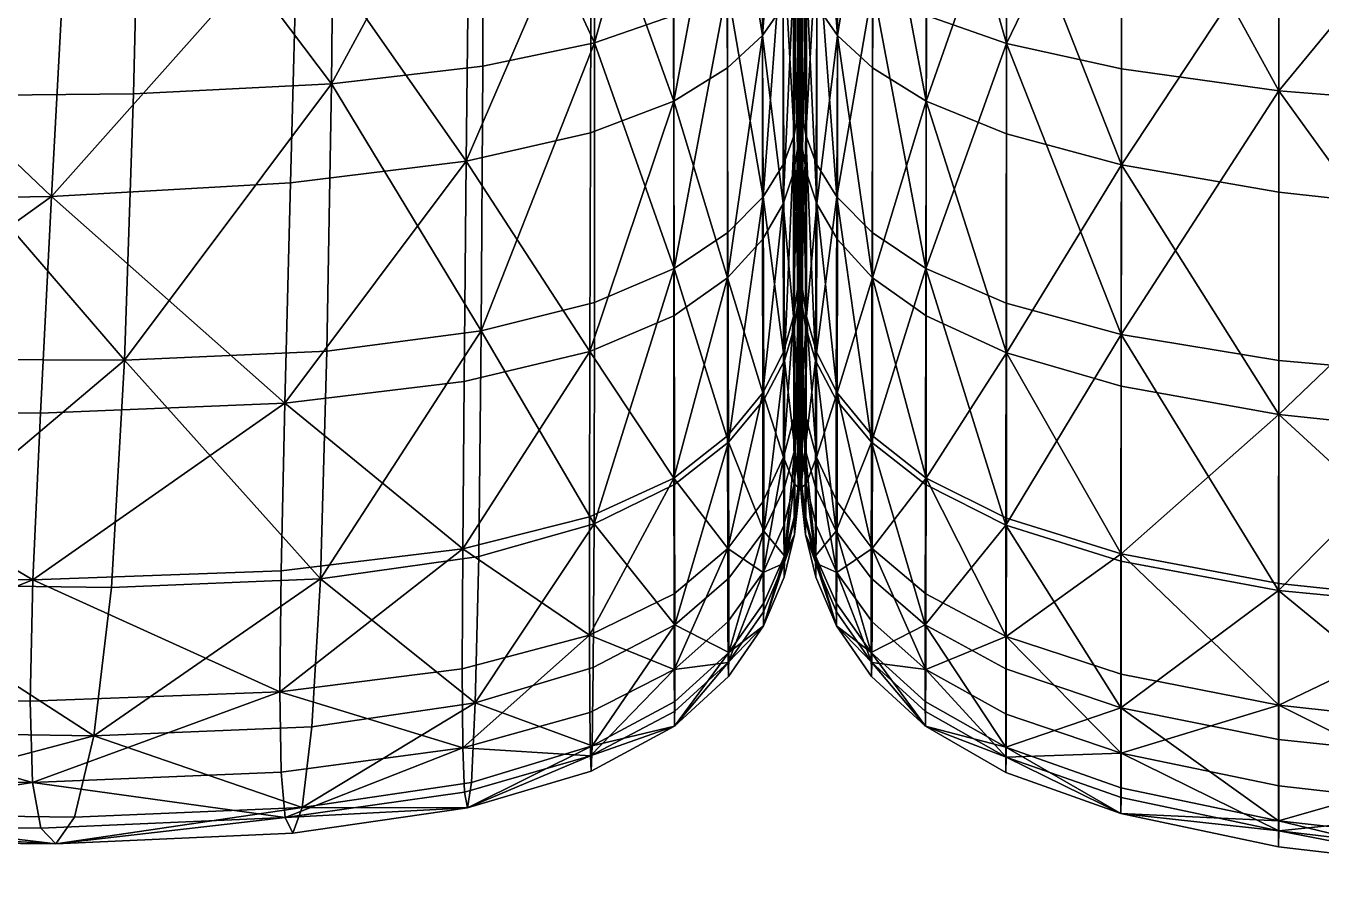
# Model space of a CAD drawing. Header units: millimetres. Extents: x -7995 to 5903, y -544 to 668.
# Drawn here: x 556 to 778.6, y -542.5 to -394.5 of the extents above; entities that cross this region are included whole.
import ezdxf

# ---------------------------------------------------------------- set-up
doc = ezdxf.new("R2010")
doc.units = ezdxf.units.MM
doc.layers.get('0').update_dxf_attribs({"true_color": 0x57e1c6})

msp = doc.modelspace()

# ---------------------------------------------------------------- meshes
at = {"color": 121, "true_color": 0xa6e5e5}
mesh = msp.add_polyface(dxfattribs=at)
corners = [(743.82, -275.6, 11.7), (771.11, -277.39, 10.53), (771.33, -283.42, 10.64), (771.38, -320.94, 13.07), (744.37, -318.43, 14.68), (744.4, -294.62, 12.78), (771.39, -296.74, 11.45), (744.26, -281.53, 11.84), (771.34, -270.31, 454.71), (771.33, -325.94, 447.48), (807.09, -330.27, 454.22), (807.1, -274.55, 461.58), (771.32, -377.43, 433.72), (807.09, -381.61, 440.07), (849.38, -385.05, 445.98), (849.39, -278.45, 467.88), (807.09, -427.04, 418.96), (849.38, -430.02, 424.31), (771.32, -423.11, 413.25), (744.28, -266.43, 448.35), (744.27, -321.62, 441.29), (744.26, -372.86, 427.96), (744.26, -418.37, 408.15), (770.67, -275.06, 11.07), (806.83, -277.03, 10.16), (807.01, -279.39, 9.59), (849.32, -278.85, 9.48), (849.37, -281.24, 8.89), (849.39, -287.42, 8.95), (807.1, -285.5, 9.67), (807.12, -298.95, 10.43), (807.12, -323.33, 11.92), (849.39, -325.36, 11.18), (771.36, -359.61, 15.56), (744.32, -356.53, 17.7), (771.33, -405.66, 21.56), (744.27, -401.9, 24.28), (807.09, -408.53, 19.93), (807.08, -455.15, 31.84), (849.39, -410.55, 19.11), (807.1, -362.23, 14.19), (806.54, -274.83, 11.32), (849.25, -276.67, 10.7)]
mesh.append_faces([[corners[k] for k in face] for face in [(0, 1, 2), (3, 4, 5), (5, 6, 3), (2, 6, 5), (5, 7, 2), (8, 9, 10), (10, 11, 8), (12, 13, 10), (10, 9, 12), (10, 13, 14), (15, 11, 10), (14, 13, 16), (16, 17, 14), (12, 18, 16), (16, 13, 12), (8, 19, 20), (20, 9, 8), (12, 9, 20), (20, 21, 12), (22, 18, 12), (23, 24, 25), (25, 1, 23), (26, 27, 25), (25, 24, 26), (28, 29, 25), (25, 27, 28), (2, 1, 25), (25, 29, 2), (3, 6, 30), (30, 31, 3), (2, 29, 30), (30, 6, 2), (30, 29, 28), (32, 31, 30), (3, 33, 34), (34, 4, 3), (35, 36, 34), (34, 33, 35), (35, 37, 38), (38, 37, 39), (3, 31, 40), (40, 33, 3), (40, 31, 32), (39, 37, 40), (35, 33, 40), (40, 37, 35), (26, 24, 41), (41, 42, 26)]], dxfattribs={"vtx2": -1, "color": 121})
mesh = msp.add_polyface(dxfattribs=at)
corners = [(724.53, -368.07, 422.44), (744.26, -372.86, 427.96), (744.27, -321.62, 441.29), (724.54, -317.44, 435.31), (701.52, -358.52, 410.59), (710.74, -363.23, 416.78), (710.76, -313.49, 429.15), (710.73, -407.44, 398.31), (701.51, -401.73, 392.83), (701.5, -437.78, 368.81), (724.51, -450.67, 377.6), (724.52, -413.07, 403.29), (771.32, -377.43, 433.72), (744.26, -418.37, 408.15), (724.54, -397.51, 27.8), (724.62, -353.12, 20.43), (744.32, -356.53, 17.7), (744.27, -401.9, 24.28), (724.69, -315.89, 16.69), (744.22, -447.56, 36.86), (771.33, -405.66, 21.56), (701.54, -387.81, 36.13), (710.76, -392.73, 31.84), (710.65, -436.21, 45.74), (701.41, -429.99, 50.69), (724.46, -442.18, 41), (710.87, -349.55, 23.57), (701.68, -345.96, 26.96), (691.94, -350.13, 396.3), (695.49, -354.09, 403.52), (695.51, -306.72, 414.89), (690.16, -386.65, 373.97), (691.93, -391.03, 379.96), (695.48, -396.16, 386.48), (695.46, -431.22, 363.37), (691.91, -425.07, 357.74), (691.97, -378.55, 44.33), (695.51, -382.99, 40.38), (695.37, -423.87, 55.48), (691.82, -418.18, 59.87), (690.34, -336.64, 36.63), (692.12, -339.33, 33.73), (695.66, -342.5, 30.43)]
mesh.append_faces([[corners[k] for k in face] for face in [(0, 1, 2), (2, 3, 0), (4, 5, 6), (6, 5, 0), (7, 8, 9), (10, 11, 7), (0, 5, 7), (7, 11, 0), (4, 8, 7), (7, 5, 4), (12, 1, 13), (0, 11, 13), (13, 1, 0), (13, 11, 10), (14, 15, 16), (16, 17, 14), (16, 15, 18), (14, 17, 19), (19, 17, 20), (21, 22, 23), (23, 24, 21), (14, 25, 23), (23, 22, 14), (18, 15, 26), (14, 22, 26), (26, 15, 14), (21, 27, 26), (26, 22, 21), (28, 29, 30), (30, 29, 4), (31, 32, 28), (9, 8, 33), (33, 34, 9), (4, 29, 33), (33, 8, 4), (28, 32, 33), (33, 29, 28), (35, 34, 33), (33, 32, 35), (36, 37, 38), (38, 39, 36), (21, 24, 38), (38, 37, 21), (40, 41, 36), (21, 37, 42), (42, 27, 21), (36, 41, 42), (42, 37, 36)]], dxfattribs={"vtx2": -1, "color": 121})
mesh = msp.add_polyface(dxfattribs=at)
corners = [(602.67, -376.26, 433.74), (603.97, -325.21, 447.48), (565.43, -328.81, 454.22), (600.51, -459.33, 386.12), (601.48, -421.5, 413.34), (560.44, -423.82, 419.16), (599.89, -488.16, 351.92), (631.08, -484.36, 348.39), (631.32, -455.63, 381.73), (652.94, -450.48, 377.62), (652.88, -478.88, 345.14), (667.37, -472.23, 341.84), (667.35, -444.36, 373.44), (632.18, -372.39, 427.97), (632.69, -321.33, 441.29), (653.13, -367.95, 422.44), (631.7, -417.73, 408.19), (653.02, -412.91, 403.3), (667.34, -407.44, 398.31), (667.33, -363.23, 416.78), (667.31, -313.49, 429.15), (634.67, -356.23, 17.7), (609.02, -358.88, 15.56), (609.32, -320.57, 13.07), (653.71, -397.39, 27.8), (634.51, -401.43, 24.29), (653.68, -353.05, 20.43), (608.53, -404.49, 21.58), (667.2, -349.55, 23.57), (667.31, -392.73, 31.84), (653.65, -480.11, 62.25), (653.71, -442.02, 41.01), (667.42, -436.21, 45.74), (667.49, -473.34, 67.15), (606.66, -489.55, 54.79), (607.76, -450.39, 33.78), (634.25, -446.91, 36.89), (633.84, -485.71, 57.98), (575.58, -360.76, 14.19), (574.54, -406.19, 19.98), (572.98, -451.93, 32.04)]
mesh.append_faces([[corners[k] for k in face] for face in [(0, 1, 2), (3, 4, 5), (5, 4, 0), (3, 6, 7), (7, 8, 3), (9, 8, 7), (7, 10, 9), (9, 10, 11), (11, 12, 9), (0, 13, 14), (14, 13, 15), (3, 8, 16), (16, 4, 3), (9, 17, 16), (16, 8, 9), (15, 13, 16), (16, 17, 15), (0, 4, 16), (16, 13, 0), (15, 17, 18), (18, 19, 15), (9, 12, 18), (18, 17, 9), (15, 19, 20), (21, 22, 23), (24, 25, 21), (21, 26, 24), (27, 22, 21), (21, 25, 27), (24, 26, 28), (28, 29, 24), (30, 31, 32), (32, 33, 30), (24, 29, 32), (32, 31, 24), (34, 35, 36), (36, 37, 34), (27, 25, 36), (36, 35, 27), (24, 31, 36), (36, 25, 24), (30, 37, 36), (36, 31, 30), (23, 22, 38), (27, 39, 38), (38, 22, 27), (40, 35, 34), (27, 35, 40)]], dxfattribs={"vtx2": -1, "color": 121})
mesh = msp.add_polyface(dxfattribs=at)
corners = [(446.67, -324.74, 11.39), (442.64, -360.87, 14.48), (392.19, -358.73, 16), (600.51, -459.33, 386.12), (558.51, -461.09, 391.18), (557.24, -489.73, 356.06), (508.66, -461.01, 396), (451.42, -486.96, 363.23), (454.34, -459.2, 399.69), (398.91, -455.75, 401.35), (515.57, -381.1, 446.05), (562.82, -379.26, 440.12), (565.43, -328.81, 454.22), (519.73, -331.61, 460.43), (602.67, -376.26, 433.74), (410.55, -380.01, 452.31), (463.83, -381.45, 450.47), (469.54, -333.09, 465.03), (417.52, -332.72, 466.93), (458.62, -423.76, 428.73), (511.76, -424.6, 424.62), (404.2, -421.22, 430.49), (560.44, -423.82, 419.16), (490.97, -361.86, 13.66), (537.01, -324.13, 11.25), (535.75, -361.79, 13.56), (533.83, -406.61, 19.42), (487.66, -405.81, 19.86), (437.28, -403.85, 21.25), (575.58, -360.76, 14.19), (574.54, -406.19, 19.98), (606.66, -489.55, 54.79), (570.75, -491.02, 53.12), (572.98, -451.93, 32.04), (527.39, -490.45, 52.86), (531.1, -451.77, 31.6), (608.53, -404.49, 21.58), (423.49, -484.47, 56.13), (430.82, -447.21, 34.27), (483.32, -450.12, 32.37), (477.88, -488.15, 53.9)]
mesh.append_faces([[corners[k] for k in face] for face in [(0, 1, 2), (3, 4, 5), (5, 4, 6), (7, 8, 9), (6, 8, 7), (10, 11, 12), (12, 13, 10), (12, 11, 14), (15, 16, 17), (17, 18, 15), (10, 13, 17), (17, 16, 10), (9, 8, 19), (6, 20, 19), (19, 8, 6), (10, 16, 19), (19, 20, 10), (15, 21, 19), (19, 16, 15), (22, 4, 3), (14, 11, 22), (10, 20, 22), (22, 11, 10), (6, 4, 22), (22, 20, 6), (23, 1, 0), (24, 25, 23), (26, 27, 23), (23, 25, 26), (28, 1, 23), (23, 27, 28), (26, 25, 29), (29, 30, 26), (29, 25, 24), (31, 32, 33), (34, 35, 33), (33, 32, 34), (26, 30, 33), (33, 35, 26), (33, 30, 36), (37, 38, 39), (39, 40, 37), (28, 27, 39), (39, 38, 28), (26, 35, 39), (39, 27, 26), (34, 40, 39), (39, 35, 34)]], dxfattribs={"vtx2": -1, "color": 121})
mesh = msp.add_polyface(dxfattribs=at)
corners = [(676.55, -358.52, 410.59), (667.33, -363.23, 416.78), (667.34, -407.44, 398.31), (676.56, -401.73, 392.83), (676.53, -387.81, 36.13), (667.31, -392.73, 31.84), (667.2, -349.55, 23.57), (676.39, -345.96, 26.96), (688.57, -371.84, 50.36), (688.9, -370.1, 51.92), (688.95, -407.31, 68.16), (689.04, -369.52, 52.45), (688.84, -333.36, 40.21), (688.46, -334.59, 38.87), (689.5, -371.84, 50.36), (689.18, -370.1, 51.92), (689.24, -333.36, 40.21), (689.61, -334.59, 38.87), (689.12, -407.31, 68.16), (689.04, -342.33, 380.22), (688.9, -342.83, 381.27), (688.91, -381.31, 366.32), (689.04, -380.64, 365.36), (688.59, -344.32, 384.42), (688.6, -383.31, 369.19), (689.49, -344.32, 384.42), (689.17, -342.83, 381.27), (689.16, -381.31, 366.32), (689.47, -383.31, 369.19), (691.94, -350.13, 396.3), (690.18, -346.82, 389.68), (690.16, -386.65, 373.97), (690.2, -374.75, 47.74), (690.06, -413.29, 63.61), (691.97, -378.55, 44.33), (690.34, -336.64, 36.63), (686.11, -378.55, 44.33), (682.56, -382.99, 40.38), (682.41, -342.5, 30.43), (685.95, -339.33, 33.73), (687.88, -374.75, 47.74), (687.74, -336.64, 36.63), (688.01, -413.29, 63.61), (686.13, -350.13, 396.3), (682.58, -354.09, 403.52), (682.6, -396.16, 386.48), (686.14, -391.03, 379.96), (687.9, -346.82, 389.68), (687.91, -386.65, 373.97)]
mesh.append_faces([[corners[k] for k in face] for face in [(0, 1, 2), (2, 3, 0), (4, 5, 6), (6, 7, 4), (8, 9, 10), (10, 9, 11), (11, 9, 12), (8, 13, 12), (12, 9, 8), (14, 15, 16), (16, 17, 14), (16, 15, 11), (11, 15, 18), (18, 15, 14), (19, 20, 21), (21, 22, 19), (23, 24, 21), (21, 20, 23), (25, 26, 27), (27, 28, 25), (19, 22, 27), (27, 26, 19), (29, 30, 31), (25, 28, 31), (31, 30, 25), (14, 32, 33), (33, 32, 34), (34, 32, 35), (14, 17, 35), (35, 32, 14), (36, 37, 38), (38, 39, 36), (4, 7, 38), (38, 37, 4), (8, 40, 41), (41, 13, 8), (36, 39, 41), (41, 40, 36), (36, 40, 42), (42, 40, 8), (43, 44, 45), (45, 46, 43), (0, 3, 45), (45, 44, 0), (23, 47, 48), (48, 24, 23), (43, 46, 48), (48, 47, 43)]], dxfattribs={"vtx2": -1, "color": 121})
mesh = msp.add_polyface(dxfattribs=at)
corners = [(676.58, -437.78, 368.81), (676.56, -401.73, 392.83), (667.34, -407.44, 398.31), (676.53, -387.81, 36.13), (676.66, -429.99, 50.69), (667.42, -436.21, 45.74), (667.31, -392.73, 31.84), (688.75, -441.68, 87.92), (688.67, -409.55, 66.46), (688.95, -407.31, 68.16), (688.57, -371.84, 50.36), (689.04, -369.52, 52.45), (689.04, -406.56, 68.73), (689.04, -438.09, 90.15), (689.12, -407.31, 68.16), (689.4, -409.55, 66.46), (689.32, -441.68, 87.92), (689.5, -371.84, 50.36), (688.93, -436.92, 319.46), (688.92, -413.23, 345.88), (688.61, -415.68, 348.38), (689.04, -412.41, 345.05), (689.46, -415.68, 348.38), (689.15, -413.23, 345.88), (689.15, -436.92, 319.46), (688.91, -381.31, 366.32), (688.6, -383.31, 369.19), (689.04, -380.64, 365.36), (689.47, -383.31, 369.19), (689.16, -381.31, 366.32), (690.15, -419.76, 352.54), (690.16, -386.65, 373.97), (691.91, -425.07, 357.74), (691.93, -391.03, 379.96), (690.13, -444.46, 324.92), (690.06, -413.29, 63.61), (691.97, -378.55, 44.33), (691.82, -418.18, 59.87), (688.01, -413.29, 63.61), (686.36, -452, 81.45), (686.25, -418.18, 59.87), (686.11, -378.55, 44.33), (682.56, -382.99, 40.38), (682.7, -423.87, 55.48), (687.92, -419.76, 352.54), (687.94, -444.46, 324.92), (682.61, -431.22, 363.37), (682.6, -396.16, 386.48), (686.16, -425.07, 357.74), (686.14, -391.03, 379.96), (687.91, -386.65, 373.97)]
mesh.append_faces([[corners[k] for k in face] for face in [(0, 1, 2), (3, 4, 5), (5, 6, 3), (7, 8, 9), (9, 8, 10), (11, 12, 9), (9, 12, 13), (14, 15, 16), (13, 12, 14), (14, 12, 11), (17, 15, 14), (18, 19, 20), (21, 19, 18), (22, 23, 24), (24, 23, 21), (20, 19, 25), (25, 26, 20), (21, 27, 25), (25, 19, 21), (22, 28, 29), (29, 23, 22), (21, 23, 29), (29, 27, 21), (22, 30, 31), (31, 28, 22), (32, 33, 31), (31, 30, 32), (34, 30, 22), (16, 15, 35), (35, 15, 17), (36, 37, 35), (38, 8, 7), (39, 40, 38), (38, 40, 41), (10, 8, 38), (3, 42, 43), (43, 4, 3), (41, 40, 43), (43, 42, 41), (20, 44, 45), (0, 46, 47), (47, 1, 0), (48, 49, 47), (47, 46, 48), (20, 26, 50), (50, 44, 20), (48, 44, 50), (50, 49, 48)]], dxfattribs={"vtx2": -1, "color": 121})
mesh = msp.add_polyface(dxfattribs=at)
corners = [(701.32, -466.03, 72.24), (710.58, -473.34, 67.15), (710.55, -497.44, 98), (701.29, -489.42, 102.41), (724.41, -480.3, 62.23), (724.51, -450.67, 377.6), (724.5, -479.1, 345.09), (744.24, -485.24, 348.2), (744.25, -456.42, 381.63), (724.48, -499.44, 307.23), (701.5, -437.78, 368.81), (701.48, -464.95, 338.16), (710.7, -472.23, 341.84), (710.72, -444.36, 373.44), (701.45, -484.31, 302.39), (710.68, -492.13, 305), (710.73, -407.44, 398.31), (744.26, -418.37, 408.15), (771.28, -491.53, 54.55), (744.19, -486.5, 57.88), (744.22, -447.56, 36.86), (724.46, -442.18, 41), (724.54, -397.51, 27.8), (701.41, -429.99, 50.69), (710.65, -436.21, 45.74), (695.46, -431.22, 363.37), (695.44, -457.56, 333.77), (691.91, -425.07, 357.74), (691.89, -450.57, 329.18), (691.86, -468.62, 295.78), (695.41, -476.28, 299.18), (695.37, -488.47, 261.11), (701.42, -496.94, 262.99), (691.82, -480.35, 259.04), (691.78, -486.85, 220.46), (695.33, -495.21, 221.08), (691.69, -485.56, 144.16), (695.24, -493.65, 141.71), (695.28, -497.6, 180.59), (695.23, -481.37, 106.51), (695.27, -458.77, 77.08), (701.29, -502.19, 138.87), (691.71, -452, 81.45), (695.37, -423.87, 55.48)]
mesh.append_faces([[corners[k] for k in face] for face in [(0, 1, 2), (2, 3, 0), (2, 1, 4), (5, 6, 7), (7, 8, 5), (7, 6, 9), (10, 11, 12), (12, 13, 10), (14, 15, 12), (12, 11, 14), (9, 6, 12), (12, 15, 9), (5, 13, 12), (12, 6, 5), (10, 13, 16), (16, 13, 5), (5, 8, 17), (18, 19, 20), (4, 21, 20), (20, 19, 4), (20, 21, 22), (0, 23, 24), (24, 1, 0), (4, 1, 24), (24, 21, 4), (10, 25, 26), (26, 11, 10), (27, 28, 26), (26, 25, 27), (29, 30, 26), (26, 28, 29), (14, 11, 26), (26, 30, 14), (14, 30, 31), (31, 32, 14), (29, 33, 31), (31, 30, 29), (34, 35, 31), (36, 37, 38), (0, 3, 39), (39, 40, 0), (41, 37, 39), (39, 3, 41), (39, 37, 36), (42, 40, 39), (0, 40, 43), (43, 23, 0), (43, 40, 42)]], dxfattribs={"vtx2": -1, "color": 121})
mesh = msp.add_polyface(dxfattribs=at)
corners = [(771.28, -491.53, 54.55), (771.28, -517.17, 86.78), (744.17, -511.73, 89.81), (771.28, -531.13, 127.29), (744.19, -529.86, 174.32), (771.28, -535.63, 172.95), (771.29, -532.88, 220.66), (771.32, -461.31, 385.88), (771.31, -490.35, 351.43), (807.08, -494.12, 355.08), (807.09, -465.05, 390.69), (771.31, -511.28, 311.41), (807.08, -515.19, 313.78), (849.38, -517.81, 315.99), (849.38, -467.67, 395.22), (807.08, -537.09, 220.63), (807.08, -529.21, 268.41), (771.3, -525.11, 267.31), (849.38, -539.92, 220.73), (807.09, -427.04, 418.96), (771.32, -423.11, 413.25), (807.07, -494.98, 52.63), (807.07, -520.91, 84.99), (849.38, -497.11, 51.76), (849.38, -523.23, 84.11), (849.38, -537.66, 125.05), (807.07, -535.12, 125.83), (807.07, -539.79, 172.07), (849.38, -542.53, 171.59), (744.25, -456.42, 381.63), (744.24, -485.24, 348.2), (744.22, -519.53, 266.39), (744.26, -418.37, 408.15), (744.22, -447.56, 36.86), (771.3, -452, 33.68), (771.33, -405.66, 21.56), (807.08, -455.15, 31.84)]
mesh.append_faces([[corners[k] for k in face] for face in [(0, 1, 2), (2, 1, 3), (4, 5, 6), (3, 5, 4), (7, 8, 9), (9, 10, 7), (11, 12, 9), (9, 8, 11), (9, 12, 13), (14, 10, 9), (6, 15, 16), (16, 17, 6), (16, 15, 18), (13, 12, 16), (11, 17, 16), (16, 12, 11), (7, 10, 19), (19, 20, 7), (19, 10, 14), (0, 21, 22), (22, 1, 0), (23, 24, 22), (22, 21, 23), (25, 26, 22), (22, 24, 25), (3, 1, 22), (22, 26, 3), (6, 5, 27), (27, 15, 6), (3, 26, 27), (27, 5, 3), (25, 28, 27), (27, 26, 25), (18, 15, 27), (27, 28, 18), (7, 29, 30), (30, 8, 7), (11, 8, 30), (6, 17, 31), (31, 17, 11), (7, 20, 32), (32, 29, 7), (33, 34, 0), (35, 34, 33), (0, 34, 36), (36, 21, 0), (36, 34, 35), (23, 21, 36)]], dxfattribs={"vtx2": -1, "color": 121})
mesh = msp.add_polyface(dxfattribs=at)
corners = [(676.58, -437.78, 368.81), (667.35, -444.36, 373.44), (667.37, -472.23, 341.84), (667.34, -407.44, 398.31), (667.42, -436.21, 45.74), (676.66, -429.99, 50.69), (676.75, -466.03, 72.24), (688.95, -407.31, 68.16), (688.99, -438.99, 89.59), (688.75, -441.68, 87.92), (689.04, -438.09, 90.15), (689.32, -441.68, 87.92), (689.08, -438.99, 89.59), (689.12, -407.31, 68.16), (689.01, -459.14, 116.87), (689.04, -458.13, 117.33), (689.06, -459.14, 116.87), (688.61, -415.68, 348.38), (688.62, -439.75, 321.5), (688.93, -436.92, 319.46), (688.65, -456.69, 290.03), (688.94, -453.57, 288.49), (689.04, -452.52, 287.98), (689.04, -435.98, 318.77), (689.04, -412.41, 345.05), (689.15, -436.92, 319.46), (689.45, -439.75, 321.5), (689.46, -415.68, 348.38), (689.13, -453.57, 288.49), (689.43, -456.69, 290.03), (690.13, -444.46, 324.92), (691.91, -425.07, 357.74), (690.15, -419.76, 352.54), (691.89, -450.57, 329.18), (689.97, -446.16, 85.13), (689.93, -467.23, 113.21), (691.71, -452, 81.45), (691.82, -418.18, 59.87), (695.37, -423.87, 55.48), (690.06, -413.29, 63.61), (688.11, -446.16, 85.13), (688.01, -413.29, 63.61), (686.36, -452, 81.45), (682.7, -423.87, 55.48), (682.81, -458.77, 77.08), (686.25, -418.18, 59.87), (688.14, -467.23, 113.21), (687.94, -444.46, 324.92), (686.16, -425.07, 357.74), (686.18, -450.57, 329.18), (687.92, -419.76, 352.54), (682.63, -457.56, 333.77), (682.61, -431.22, 363.37)]
mesh.append_faces([[corners[k] for k in face] for face in [(0, 1, 2), (3, 1, 0), (4, 5, 6), (7, 8, 9), (10, 8, 7), (11, 12, 13), (13, 12, 10), (9, 8, 14), (10, 15, 14), (14, 8, 10), (16, 12, 11), (10, 12, 16), (16, 15, 10), (17, 18, 19), (20, 21, 19), (19, 18, 20), (22, 23, 19), (19, 21, 22), (19, 23, 24), (25, 26, 27), (24, 23, 25), (22, 28, 25), (25, 23, 22), (29, 26, 25), (25, 28, 29), (27, 26, 30), (30, 26, 29), (31, 32, 30), (30, 33, 31), (11, 34, 35), (36, 37, 38), (39, 34, 11), (36, 34, 39), (39, 37, 36), (9, 40, 41), (41, 40, 42), (6, 5, 43), (43, 44, 6), (42, 44, 43), (43, 45, 42), (46, 40, 9), (47, 18, 17), (48, 49, 47), (47, 50, 48), (20, 18, 47), (51, 52, 0), (48, 52, 51), (51, 49, 48)]], dxfattribs={"vtx2": -1, "color": 121})
mesh = msp.add_polyface(dxfattribs=at)
corners = [(667.37, -472.23, 341.84), (676.6, -464.95, 338.16), (676.58, -437.78, 368.81), (676.75, -466.03, 72.24), (667.49, -473.34, 67.15), (667.42, -436.21, 45.74), (689.01, -459.14, 116.87), (688.78, -462.17, 115.5), (688.75, -441.68, 87.92), (689.04, -468.66, 148.8), (689, -469.76, 148.5), (689.04, -458.13, 117.33), (688.77, -473.03, 147.62), (689.32, -441.68, 87.92), (689.29, -462.17, 115.5), (689.06, -459.14, 116.87), (689.3, -473.03, 147.62), (689.07, -469.76, 148.5), (689.04, -469.21, 218.68), (689.04, -463.21, 254.13), (688.95, -464.32, 254.46), (688.97, -470.36, 218.8), (689.04, -452.52, 287.98), (688.94, -453.57, 288.49), (688.65, -456.69, 290.03), (688.67, -467.65, 255.43), (689.43, -456.69, 290.03), (689.13, -453.57, 288.49), (689.12, -464.32, 254.46), (689.4, -467.65, 255.43), (689.1, -470.36, 218.8), (690.1, -461.9, 292.6), (690.13, -444.46, 324.92), (691.86, -468.62, 295.78), (691.89, -450.57, 329.18), (690.07, -473.2, 257.05), (689.93, -467.23, 113.21), (691.71, -452, 81.45), (691.68, -473.8, 110.17), (689.97, -446.16, 85.13), (682.84, -481.37, 106.51), (682.81, -458.77, 77.08), (686.36, -452, 81.45), (688.14, -467.23, 113.21), (688.11, -446.16, 85.13), (686.39, -473.8, 110.17), (687.97, -461.9, 292.6), (688.01, -473.2, 257.05), (686.21, -468.62, 295.78), (687.94, -444.46, 324.92), (686.18, -450.57, 329.18), (682.63, -457.56, 333.77), (682.66, -476.28, 299.18)]
mesh.append_faces([[corners[k] for k in face] for face in [(0, 1, 2), (3, 4, 5), (6, 7, 8), (9, 10, 6), (6, 11, 9), (12, 7, 6), (6, 10, 12), (13, 14, 15), (16, 17, 15), (15, 14, 16), (9, 11, 15), (15, 17, 9), (18, 19, 20), (20, 21, 18), (22, 23, 20), (20, 19, 22), (24, 25, 20), (20, 23, 24), (26, 27, 28), (28, 29, 26), (22, 19, 28), (28, 27, 22), (18, 30, 28), (28, 19, 18), (26, 31, 32), (33, 34, 32), (32, 31, 33), (33, 31, 35), (26, 29, 35), (35, 31, 26), (36, 14, 13), (37, 38, 36), (36, 39, 37), (16, 14, 36), (40, 41, 42), (8, 7, 43), (43, 7, 12), (42, 44, 43), (43, 45, 42), (24, 46, 47), (47, 25, 24), (47, 46, 48), (48, 46, 49), (49, 50, 48), (49, 46, 24), (2, 1, 51), (48, 50, 51), (51, 52, 48)]], dxfattribs={"vtx2": -1, "color": 121})
mesh = msp.add_polyface(dxfattribs=at)
corners = [(667.52, -497.44, 98), (667.49, -473.34, 67.15), (676.75, -466.03, 72.24), (676.62, -484.31, 302.39), (676.6, -464.95, 338.16), (667.37, -472.23, 341.84), (688.7, -473.78, 219.16), (688.74, -476.24, 182.7), (688.99, -472.83, 182.98), (688.97, -470.36, 218.8), (688.77, -473.03, 147.62), (689, -469.76, 148.5), (689.04, -468.66, 148.8), (689.04, -471.69, 183.07), (689.04, -469.21, 218.68), (689.37, -473.78, 219.16), (689.1, -470.36, 218.8), (689.08, -472.83, 182.98), (689.33, -476.24, 182.7), (689.07, -469.76, 148.5), (689.3, -473.03, 147.62), (688.95, -464.32, 254.46), (688.67, -467.65, 255.43), (689.4, -467.65, 255.43), (689.12, -464.32, 254.46), (690.03, -479.5, 219.77), (690.07, -473.2, 257.05), (691.82, -480.35, 259.04), (691.86, -468.62, 295.78), (689.98, -481.92, 182.23), (689.94, -478.49, 146.15), (691.69, -485.56, 144.16), (689.93, -467.23, 113.21), (691.68, -473.8, 110.17), (695.23, -481.37, 106.51), (691.71, -452, 81.45), (682.81, -458.77, 77.08), (682.84, -481.37, 106.51), (686.36, -452, 81.45), (686.39, -473.8, 110.17), (688.13, -478.49, 146.15), (688.14, -467.23, 113.21), (686.38, -485.56, 144.16), (688.05, -479.5, 219.77), (688.09, -481.92, 182.23), (686.21, -468.62, 295.78), (682.66, -476.28, 299.18), (682.7, -488.47, 261.11), (688.01, -473.2, 257.05), (686.25, -480.35, 259.04), (682.63, -457.56, 333.77)]
mesh.append_faces([[corners[k] for k in face] for face in [(0, 1, 2), (3, 4, 5), (6, 7, 8), (8, 9, 6), (10, 11, 8), (8, 7, 10), (12, 13, 8), (8, 11, 12), (14, 9, 8), (8, 13, 14), (15, 16, 17), (17, 18, 15), (14, 13, 17), (17, 16, 14), (12, 19, 17), (17, 13, 12), (20, 18, 17), (17, 19, 20), (6, 9, 21), (21, 22, 6), (15, 23, 24), (24, 16, 15), (15, 25, 26), (26, 23, 15), (26, 27, 28), (15, 18, 29), (29, 25, 15), (20, 30, 29), (29, 18, 20), (31, 30, 32), (32, 33, 31), (32, 30, 20), (34, 33, 35), (2, 36, 37), (38, 39, 37), (10, 40, 41), (42, 39, 41), (41, 40, 42), (6, 43, 44), (44, 7, 6), (10, 7, 44), (44, 40, 10), (45, 46, 47), (6, 22, 48), (48, 43, 6), (45, 49, 48), (3, 46, 50), (50, 4, 3)]], dxfattribs={"vtx2": -1, "color": 121})
mesh = msp.add_polyface(dxfattribs=at)
corners = [(653.01, -519.98, 221.34), (653.17, -522.59, 176.08), (667.49, -514.88, 177.72), (667.45, -512.37, 221.47), (653.35, -518.25, 132.6), (667.52, -510.6, 135.71), (600.58, -530.54, 221.73), (601.87, -533.28, 173.92), (631.91, -528.92, 174.71), (631.39, -526.21, 221.34), (603.47, -528.82, 128.04), (632.57, -524.53, 129.92), (606.66, -489.55, 54.79), (633.84, -485.71, 57.98), (633.24, -510.86, 90), (605.15, -514.97, 87.27), (653.65, -480.11, 62.25), (653.52, -504.8, 93.72), (667.52, -497.44, 98), (667.49, -473.34, 67.15), (557.24, -489.73, 356.06), (599.89, -488.16, 351.92), (600.51, -459.33, 386.12), (599.86, -522.76, 268.29), (557.18, -524.52, 270.36), (567.72, -516.51, 85.97), (561.16, -535.1, 174.03), (599.65, -508.97, 312.16), (630.99, -505, 309.6), (631.08, -484.36, 348.39), (652.88, -499.21, 307.31), (652.88, -478.88, 345.14), (631.09, -518.59, 266.78), (652.92, -512.54, 265.56), (667.42, -505.15, 264.39), (667.39, -492.13, 305), (667.37, -472.23, 341.84)]
mesh.append_faces([[corners[k] for k in face] for face in [(0, 1, 2), (2, 3, 0), (4, 5, 2), (2, 1, 4), (6, 7, 8), (8, 9, 6), (10, 11, 8), (8, 7, 10), (4, 1, 8), (8, 11, 4), (0, 9, 8), (8, 1, 0), (12, 13, 14), (14, 15, 12), (16, 17, 14), (14, 13, 16), (4, 11, 14), (14, 17, 4), (10, 15, 14), (14, 11, 10), (4, 17, 18), (18, 5, 4), (16, 19, 18), (18, 17, 16), (20, 21, 22), (6, 23, 24), (12, 15, 25), (25, 15, 10), (26, 7, 6), (10, 7, 26), (27, 28, 29), (29, 21, 27), (30, 31, 29), (29, 28, 30), (6, 9, 32), (32, 23, 6), (0, 33, 32), (32, 9, 0), (30, 28, 32), (32, 33, 30), (27, 23, 32), (32, 28, 27), (30, 33, 34), (34, 35, 30), (0, 3, 34), (34, 33, 0), (30, 35, 36), (36, 31, 30)]], dxfattribs={"vtx2": -1, "color": 121})
mesh = msp.add_polyface(dxfattribs=at)
corners = [(508.66, -461.01, 396), (506.6, -489.26, 360.08), (557.24, -489.73, 356.06), (505.76, -510.05, 318.42), (556.76, -510.58, 315.29), (599.65, -508.97, 312.16), (599.89, -488.16, 351.92), (393.22, -503.41, 322.5), (450.1, -507.59, 321.01), (451.42, -486.96, 363.23), (395.79, -525.43, 227.47), (453.19, -529.63, 225.88), (450.62, -521.63, 274.68), (508.47, -532.03, 224.24), (506.33, -524.07, 272.62), (557.18, -524.52, 270.36), (558.6, -532.4, 222.78), (600.58, -530.54, 221.73), (599.86, -522.76, 268.29), (567.72, -516.51, 85.97), (570.75, -491.02, 53.12), (606.66, -489.55, 54.79), (603.47, -528.82, 128.04), (564.36, -530.51, 127.35), (517.31, -529.9, 127.7), (522.55, -515.83, 85.96), (527.39, -490.45, 52.86), (561.16, -535.1, 174.03), (512.37, -534.63, 174.86), (458.07, -532.15, 176.27), (407.69, -523.06, 131.06), (464.39, -527.31, 128.98), (423.49, -484.47, 56.13), (477.88, -488.15, 53.9), (471.28, -513.26, 87.15), (415.51, -509.17, 89.4)]
mesh.append_faces([[corners[k] for k in face] for face in [(0, 1, 2), (3, 4, 2), (2, 1, 3), (5, 6, 2), (2, 4, 5), (7, 8, 9), (3, 1, 9), (9, 8, 3), (9, 1, 0), (10, 11, 12), (13, 14, 12), (12, 11, 13), (3, 8, 12), (12, 14, 3), (12, 8, 7), (15, 16, 17), (5, 4, 15), (15, 18, 5), (3, 14, 15), (15, 4, 3), (13, 16, 15), (15, 14, 13), (19, 20, 21), (22, 23, 19), (24, 25, 19), (19, 23, 24), (26, 20, 19), (19, 25, 26), (17, 16, 27), (13, 28, 27), (27, 16, 13), (24, 23, 27), (27, 28, 24), (27, 23, 22), (29, 11, 10), (30, 31, 29), (24, 28, 29), (29, 31, 24), (13, 11, 29), (29, 28, 13), (32, 33, 34), (34, 35, 32), (26, 25, 34), (34, 33, 26), (24, 31, 34), (34, 25, 24), (30, 35, 34), (34, 31, 30)]], dxfattribs={"vtx2": -1, "color": 121})
mesh = msp.add_polyface(dxfattribs=at)
corners = [(676.69, -503.93, 221.47), (667.45, -512.37, 221.47), (667.49, -514.88, 177.72), (676.74, -506.35, 179.32), (676.78, -502.19, 138.87), (667.52, -510.6, 135.71), (676.75, -466.03, 72.24), (676.79, -489.42, 102.41), (667.52, -497.44, 98), (676.66, -496.94, 262.99), (667.42, -505.15, 264.39), (676.62, -484.31, 302.39), (667.39, -492.13, 305), (667.37, -472.23, 341.84), (691.78, -486.85, 220.46), (691.82, -480.35, 259.04), (690.07, -473.2, 257.05), (690.03, -479.5, 219.77), (695.37, -488.47, 261.11), (691.73, -489.25, 181.54), (695.28, -497.6, 180.59), (691.69, -485.56, 144.16), (689.98, -481.92, 182.23), (689.94, -478.49, 146.15), (691.68, -473.8, 110.17), (695.23, -481.37, 106.51), (682.84, -481.37, 106.51), (686.38, -485.56, 144.16), (682.83, -493.65, 141.71), (686.39, -473.8, 110.17), (686.29, -486.85, 220.46), (686.34, -489.25, 181.54), (688.09, -481.92, 182.23), (688.05, -479.5, 219.77), (688.13, -478.49, 146.15), (682.79, -497.6, 180.59), (682.74, -495.21, 221.08), (682.7, -488.47, 261.11), (686.25, -480.35, 259.04), (686.21, -468.62, 295.78), (682.66, -476.28, 299.18), (688.01, -473.2, 257.05)]
mesh.append_faces([[corners[k] for k in face] for face in [(0, 1, 2), (2, 3, 0), (4, 3, 2), (2, 5, 4), (6, 7, 8), (4, 5, 8), (8, 7, 4), (0, 9, 10), (10, 1, 0), (11, 12, 10), (10, 9, 11), (13, 12, 11), (14, 15, 16), (16, 17, 14), (18, 15, 14), (14, 19, 20), (20, 19, 21), (21, 19, 22), (22, 23, 21), (14, 17, 22), (22, 19, 14), (21, 24, 25), (26, 7, 6), (27, 28, 26), (26, 29, 27), (4, 7, 26), (26, 28, 4), (30, 31, 32), (32, 33, 30), (27, 34, 32), (32, 31, 27), (0, 3, 35), (35, 36, 0), (4, 28, 35), (35, 3, 4), (27, 31, 35), (35, 28, 27), (30, 36, 35), (35, 31, 30), (0, 36, 37), (37, 9, 0), (30, 38, 37), (37, 36, 30), (37, 38, 39), (11, 9, 37), (37, 40, 11), (30, 33, 41), (41, 38, 30)]], dxfattribs={"vtx2": -1, "color": 121})
mesh = msp.add_polyface(dxfattribs=at)
corners = [(701.38, -503.93, 221.47), (701.33, -506.35, 179.32), (710.58, -514.88, 177.72), (710.62, -512.37, 221.47), (701.29, -502.19, 138.87), (710.56, -510.6, 135.71), (724.39, -518.48, 132.53), (724.41, -522.83, 175.98), (724.44, -520.21, 221.23), (724.41, -480.3, 62.23), (724.39, -505.02, 93.67), (710.55, -497.44, 98), (701.29, -489.42, 102.41), (744.17, -511.73, 89.81), (744.19, -486.5, 57.88), (771.28, -491.53, 54.55), (771.28, -531.13, 127.29), (744.18, -525.45, 129.62), (771.29, -532.88, 220.66), (744.21, -527.15, 220.91), (744.19, -529.86, 174.32), (724.48, -499.44, 307.23), (744.23, -505.92, 309.3), (744.24, -485.24, 348.2), (771.31, -511.28, 311.41), (710.65, -505.15, 264.39), (701.42, -496.94, 262.99), (724.46, -512.78, 265.46), (710.68, -492.13, 305), (701.45, -484.31, 302.39), (744.22, -519.53, 266.39), (695.37, -488.47, 261.11), (695.33, -495.21, 221.08), (695.28, -497.6, 180.59), (691.78, -486.85, 220.46), (695.24, -493.65, 141.71)]
mesh.append_faces([[corners[k] for k in face] for face in [(0, 1, 2), (2, 3, 0), (4, 5, 2), (2, 1, 4), (6, 7, 2), (2, 5, 6), (8, 3, 2), (2, 7, 8), (9, 10, 11), (6, 5, 11), (11, 10, 6), (4, 12, 11), (11, 5, 4), (13, 14, 15), (16, 17, 13), (6, 10, 13), (13, 17, 6), (9, 14, 13), (13, 10, 9), (18, 19, 20), (8, 7, 20), (20, 19, 8), (6, 17, 20), (20, 7, 6), (20, 17, 16), (21, 22, 23), (23, 22, 24), (0, 3, 25), (25, 26, 0), (8, 27, 25), (25, 3, 8), (21, 28, 25), (25, 27, 21), (29, 26, 25), (25, 28, 29), (30, 19, 18), (24, 22, 30), (21, 27, 30), (30, 22, 21), (8, 19, 30), (30, 27, 8), (0, 26, 31), (31, 32, 0), (0, 32, 33), (33, 1, 0), (33, 32, 34), (4, 1, 33), (33, 35, 4)]], dxfattribs={"vtx2": -1, "color": 121})

doc.saveas('drawing.dxf')
